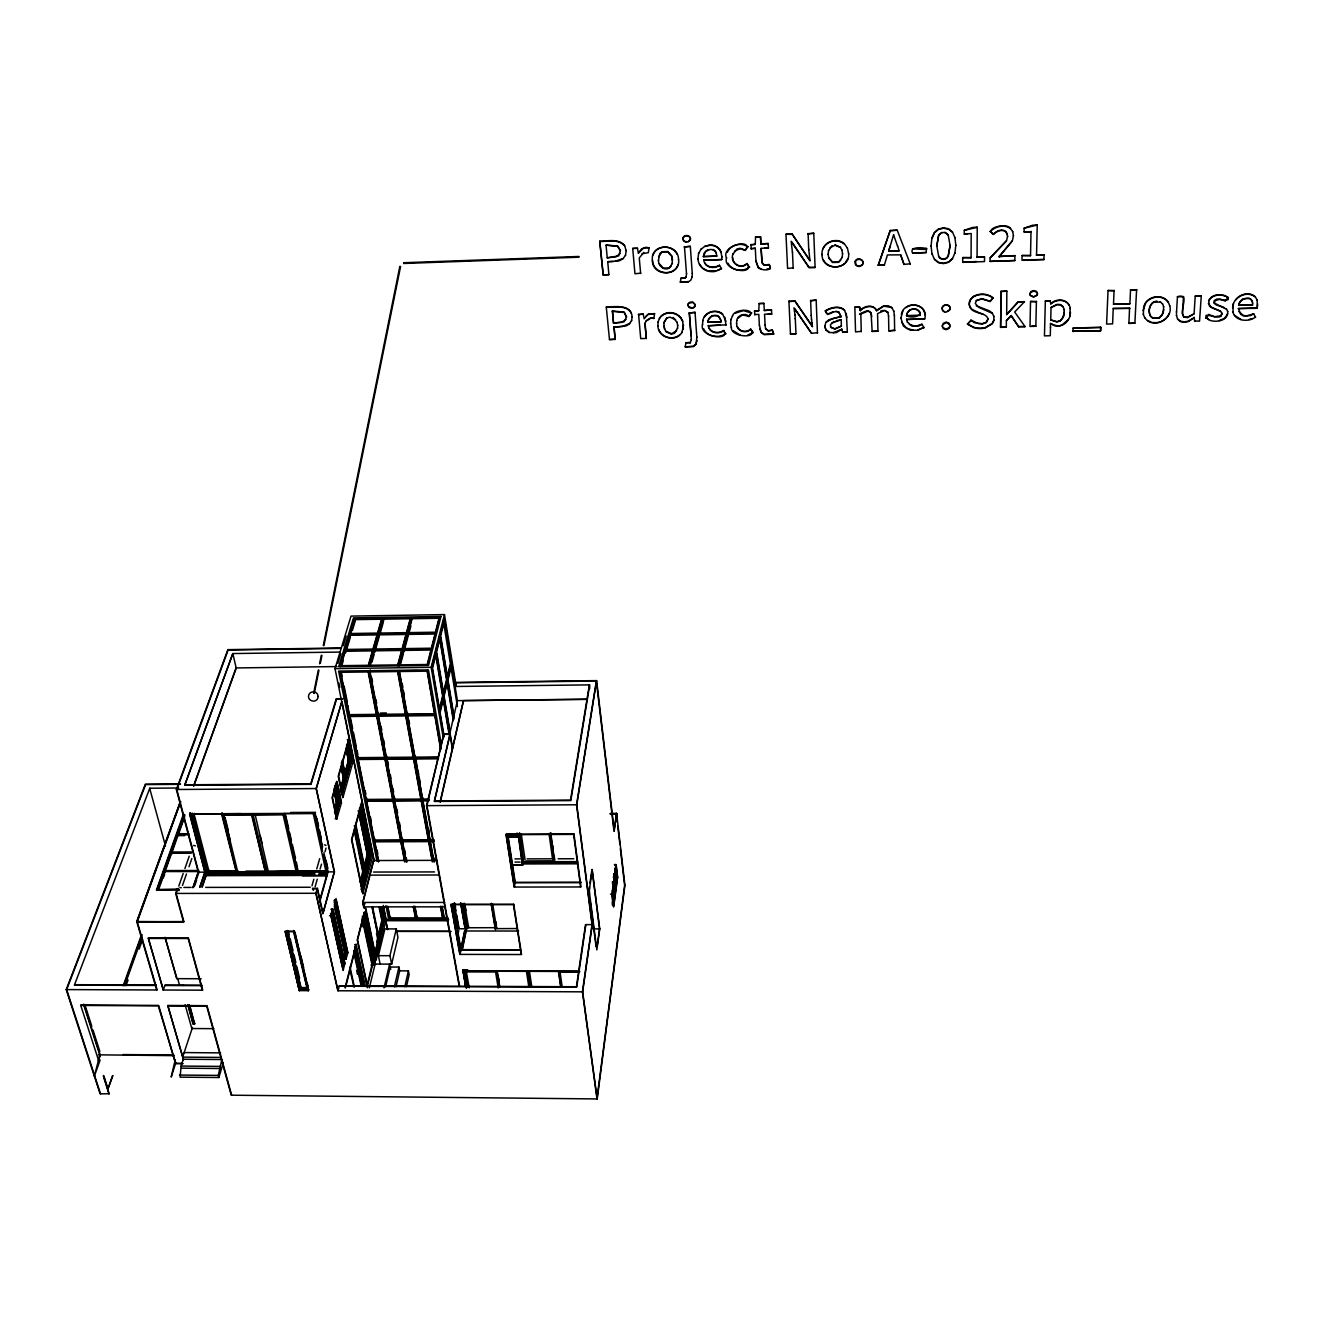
<?xml version="1.0" encoding="UTF-8"?>
<svg xmlns="http://www.w3.org/2000/svg" width="1324" height="1324" viewBox="0 0 1324 1324"><rect width="100%" height="100%" fill="white"/><g stroke="black" fill="none" stroke-linecap="round" stroke-linejoin="round"><path stroke-width="1.5" d="M884.746 310.445L887.825 312.447L884.746 310.445L877.564 313.589L877.944 331.215L872.152 331.381L871.06 312.63L867.981 310.627C861.61 312.116 852.557 318.008 867.981 310.991L871.06 312.994L871.804 316.717M884.366 265.065L878.309 265.28L884.366 265.065L887.428 254.953L900.651 254.837L903.978 264.386L910.316 263.807M984.526 256.839L977.046 257.104L984.526 256.839L984.51 261.573L962.714 262.334L962.697 257.601L971.088 257.667L962.697 257.601M971.088 257.667L971.187 233.537L964.302 234.133L964.302 230.359L972.693 227.43L977.244 227.265L964.302 230.359M993.894 316.171L993.894 320.491L992.222 323.817L985.205 327.971A19.181 16.649 -9 0 1 973.57 327.558L967.496 324.198L970.955 320.176L978.188 323.536L982.375 323.602L986.33 322.179L988.068 318.869L986.347 322.543L982.391 323.983L974.299 322.659L970.955 320.176M876.62 310.743C874.055 303.908 864.175 305.546 860.302 310.461C863.596 306.953 873.526 303.742 876.62 310.743L883.77 306.175L891.846 307.582L888.222 305.761L883.77 305.811L876.62 310.379M877.944 331.215L872.152 331.381M977.062 257.452L977.244 227.265M1006.67 314.599L1017.957 301.889L1024.495 301.673L1017.99 302.253L1006.67 314.599L1006.852 291.098L1001.076 291.297L1000.596 327.376L1006.323 327.193L1006.389 320.524L1011.238 315.592L1018.702 326.813L1025.09 326.614L1018.669 326.449M1014.912 255.631L999.057 256.525L1014.912 255.631L1014.863 260.53L990.137 261.391L990.137 257.932L1006.439 240.637M1000.596 327.376L1001.076 291.297M860.302 310.461L859.607 307.052L854.857 307.201L855.536 331.91L861.279 331.364M860.302 310.809L859.607 307.052M1249.376 298.264L1242.739 299.025L1239.761 302.021L1238.701 305.331L1252.603 304.884L1252.537 302.997M1044.04 254.754L1036.493 255.019L1044.04 254.754L1043.957 259.521L1022.012 260.282L1022.078 255.532L1030.519 255.582L1022.078 255.532M1024.114 231.965L1031.048 231.717L1024.114 231.965L1024.147 228.175L1032.637 225.229L1037.222 225.063L1024.147 228.175M854.857 307.201L859.607 307.4M1030.519 255.582L1031.015 231.352M1036.411 301.293L1035.848 326.283L1030.006 326.465L1030.535 301.475L1036.46 301.657L1030.535 301.475M1036.543 255.383L1037.222 225.063M847.343 332.159L842.627 332.307L847.343 332.159L846.317 313.341M1050.478 327.442L1050.296 335.717L1044.454 335.882L1045.348 300.995L1050.213 300.846L1050.793 303.891C1055.956 299.522 1065.158 298.545 1068.998 305.083M721.828 259.554L703.739 260.199L721.828 259.554L721.944 256.542M1064.115 309.336L1063.884 315.973L1060.193 321.053L1056.85 321.964L1050.743 319.928L1051.041 307.516L1057.148 304.338L1060.524 304.603L1063.04 306.489L1064.165 309.7M833.226 332.804L841.899 329.196L836.404 332.622L829.221 332.556L825.944 330.007L824.835 326.449L825.795 322.427L828.725 319.829L841.088 316.535L838.754 312.017L835.941 311.388M825.795 322.427L832.482 318.621L841.088 316.535M836.205 320.722L841.187 319.779L831.671 323.122M841.369 326.101L834.848 328.766L830.678 327.227L834.832 329.13L841.369 326.101L841.187 319.779M841.071 316.899L838.754 312.017M677.54 328.451L677.706 325.125M1073.052 331.596L1073.119 328.071L1100.707 327.227L1100.625 330.752L1073.019 331.232L1100.625 330.752M755.259 244.344L750.923 244.775L755.259 244.344L755.557 236.963L760.522 236.781L760.87 244.146L768.218 243.533L760.903 243.798M758.784 310.693L754.531 311.09L758.784 310.693L759.082 303.56L763.948 303.395L764.296 310.511L771.495 309.915L764.296 310.511M736.574 324.016L736.74 320.524M838.754 312.365C833.657 308.707 827.268 318.885 825.382 310.743C831.009 307.433 839.151 305.149 844.547 310.031L846.897 317.561M924.731 318.902L906.609 319.465L924.731 318.902C929.051 303.163 904.16 299.588 901.33 314.5M827.666 314.5L825.382 310.743M825.944 330.007L824.852 326.085M1100.575 330.371L1100.707 327.227M1113.236 308.492L1129.653 308.327L1113.236 308.492L1112.59 323.883L1106.599 324.066L1108.039 290.519L1114.146 290.684L1108.039 290.519M692.104 277.179L692.336 273.24M794.516 311.554L794.003 307.847L811.513 333.284L817.487 332.738M1130.531 289.774L1136.671 289.939L1130.531 289.774L1129.885 303.759L1113.501 304.288L1114.08 290.32M657.862 326.118L658.111 321.815M816.18 300.151L810.602 300.697L816.18 300.151L817.454 333.102M658.409 260.48L659.815 253.629L661.884 251.725L667.793 251.527L671.831 256.012L672.36 263.592M811.513 333.284L795.128 309.171M792.447 252.371L791.156 241.299L809.03 267.68L815.104 267.465L809.047 267.332L792.083 242.325M1136.604 289.575L1134.883 323.188L1128.876 323.37L1129.587 307.962M813.764 233.256L808.087 233.802L813.764 233.256L815.104 267.465M683.283 329.13L682.704 321.053L680.801 317.611M683.532 324.943L681.926 332.622M702.531 324.694L702.812 320.507M795.956 333.764L790.461 333.946L795.956 333.764L795.294 318.621M794.897 301.21L788.905 301.409L794.897 301.21L812.439 326.747L811.96 322.708M1176.54 312.001L1177.45 296.692C1191.021 292.637 1178.41 310.759 1183.855 316.949L1187.396 317.677L1194.082 313.788L1195.224 296.113L1201.348 296.278L1195.224 296.113M809.99 260.53L792.1 234.05L785.976 234.265L787.581 268.424L793.208 267.878M1183.474 296.493L1182.464 313.672L1183.855 316.949M808.765 249.309L809.974 260.878L792.1 234.05M1194.562 320.954L1199.544 321.169L1201.265 295.914M785.976 234.265L792.066 234.398M759.413 325.191L761.151 332.506L764.18 334.674L773.597 334.161L772.372 330.106L768.301 330.702L765.603 328.517L768.268 331.066L772.372 330.106M765.123 325.323L764.544 314.218L771.71 313.987L768.135 314.102M730.616 323.801L730.98 319.299M755.276 248.233L751.155 248.73L755.276 248.233L755.971 261.325L758.205 267.63C761.101 270.659 774.375 271.552 769.128 264.519L764.296 264.999L762.194 262.781M770.369 268.706L769.128 264.519M761.813 261.159L761.118 248.382L768.45 247.77L764.792 247.902M763.948 303.395L759.082 303.56M731.361 327.16C730.236 337.388 759.132 339.242 750.658 329.08C746.637 332.754 739.371 331.943 737.303 326.581M759.38 325.555L758.801 314.4L754.796 314.533M761.118 248.382L762.161 263.128L764.262 265.346L769.112 264.883M753.157 332.705L750.658 329.08M760.87 244.146L760.522 236.781M737.7 318.24L742.731 314.88L748.937 316.502C757.245 308.095 733.877 308.459 732.503 316.122M755.557 236.963L760.489 237.128M748.937 316.502L751.635 312.729M726.595 257.7C721.845 270.923 755.574 275.706 746.984 263.526C741.821 268.673 732.437 264.932 732.635 257.501M733 253.827C729.408 262.4 740.828 270.874 746.984 263.526M734.439 251.295L740.066 248.631L745.23 250.418C754.399 237.84 720.206 245.254 726.545 258.064M828.129 254.456L828.526 250.418M745.23 250.418L747.977 246.529M842.18 257.601L842.577 253.596M931.07 246.314L931.881 238.188L934.347 232.577L938.253 229.135L943.383 227.844L948.497 228.771L952.419 231.932L954.952 237.724M1224.386 307.714C1221.324 305.513 1212.701 306.241 1214.489 300.565L1216.938 298.976C1219.536 299.29 1234.266 302.534 1225.743 295.964C1219.983 293.597 1211.592 294.391 1208.663 300.598L1209.573 306.39L1220.546 311.405M1214.323 303.378L1214.489 300.565M702.564 324.33C698.327 336.793 730.815 341.791 723.599 330.503C719.164 333.383 712.13 333.334 709.25 328.302M725.751 333.996L723.599 330.503M720.091 325.042L708.224 325.787L725.999 324.86M954.952 253.248L955.812 245.072M678.583 259.405C680.801 276.683 652.765 277.361 652.418 260.696C649.952 242.987 678.898 242.524 678.517 259.769M721.05 321.897L707.926 322.311L721.05 321.897L720.901 320.06M697.98 258.726C698.178 266.306 704.964 272.016 712.411 271.635C715.97 272.38 727.091 265.561 717.492 270.361M697.93 259.074L698.642 253.165M704.881 263.013C707.711 268.557 715.705 267.283 719.379 265.429C713.967 269.451 704.302 267.465 703.789 259.835M686.08 277.312L686.56 273.538M900.866 318.372L902.951 310.495M716.814 256.111L703.425 256.591L716.814 256.111L716.251 252.884A5.677 5.097 6.3 0 0 712.858 249.491M625.507 255.466L626.169 250.319M183.606 1059.812L167.983 1005.909L206.693 1006.108L231.237 1095.196L597.223 1098.937L624.928 885.226L616.603 813.317L610.463 813.35M616.206 864.969L617.663 877.249L613.74 906.526L612.267 894.196L616.206 864.969L614.502 864.969M685.998 342.75L690.284 342.568L685.998 342.75L685.203 346.871L693.346 346.59L696.01 344.207L696.921 337.074M689.291 312.944L695.05 312.398L689.291 312.944L691.062 335.8M615.925 864.555L611.92 894.18L613.459 906.923L617.431 877.266L615.925 864.555L614.502 864.572M612.466 897.473L613.426 890.373L612.4 881.883M612.466 899.459L613.691 890.44L612.631 881.602M612.3 902.885L615.759 877.183L614.915 870.133M612.284 904.954L615.958 877.249L617.663 877.249M685.203 346.871L693.395 346.226L696.06 343.843L697.003 340.632M616.603 813.317L613.955 831.108L596.561 683.068M614.253 830.694L616.62 813.548M707.926 322.311L708.174 320.441M597.074 946.461L599.524 928.902L591.977 869.421L589.974 882.976M599.755 928.885L596.843 949.92L589.213 890.738L592.275 869.851L599.755 928.885L593.135 928.885M1257.138 307.946L1238.37 308.542L1257.237 308.31L1257.701 303.875M1257.237 308.31L1257.171 300.035M690.301 246.347L684.409 246.909L690.301 246.347L692.287 273.605M631.581 320.756L632.177 316.684M642.057 253.728L648.33 252.702L649.041 247.753L645.864 247.307L641.677 248.829L638.4 253.099L643.63 248.101L649.041 247.753M597.223 1098.937L582.676 991.841L592.275 924.615L576.801 804.777L596.628 680.619L455.737 682.39L455.059 686.477L589.693 684.872L570.826 800.59L434.255 801.434L449.912 734.307L443.821 734.373L426.957 805.687L459.56 986.049M687.901 305.414L688.132 303.808M692.154 276.832L690.896 280.026L688.447 281.929L680.304 282.178L688.497 281.582M685.733 277.494L681.049 278.288L685.137 278.239L686.13 276.964M1064.297 312.431L1062.527 318.472L1060.16 320.689L1056.8 321.6L1050.743 319.928M589.412 886.848L589.362 894.693M585.87 924.615L576.734 987.191L339.027 986.214M1070.437 312.15C1070.719 320.557 1062.56 328.269 1054.136 325.588C1044.917 320.276 1057.661 328.17 1060.872 325.158M1069.924 316.304L1070.173 308.244M646.211 321.02L650.862 318.124L653.874 318.422L654.586 313.639L648.264 314.086L644.143 318.786L643.216 314.086L638.499 314.599L643.216 314.086M580.591 886.732L573.64 834.401L506.248 834.683L514.374 887.047L515.235 882.314L507.771 834.021M560.151 971.022L560.019 971.882L579.631 971.948L560.035 971.783L562.071 986.165M822.038 254.671C820.814 243.02 835.792 236.218 844.298 243.649L847.36 248.101M695.282 304.818L694.339 307.383L691.773 308.31L689.142 307.582L687.95 305.05M653.874 318.422L650.912 317.777L646.261 320.656L644.953 323.503L646.311 338.447L640.717 338.613L638.565 314.235M654.586 313.639L648.214 314.45L645.814 316.337M646.311 338.447L645.02 323.139M524.139 861.759L523.99 862.603L554.574 862.52L554.723 861.676M848.634 253.38C850.356 270.708 821.459 271.784 822.055 254.324M521.242 954.323L513.414 904.673L451.186 904.706L460.04 954.389L464.889 930.673M638.4 253.099L637.456 248.267L632.707 248.432L634.957 273.737L640.717 273.191M936.796 246.115L938.617 235.672C940.404 231.733 946.23 231.336 948.216 235.324M950.086 245.288L948.232 255.83C946.478 259.802 940.619 260.199 938.683 256.161M637.456 248.267L632.707 248.432M862.702 264.221C865.052 257.518 852.689 257.948 855.42 264.486M1163.796 309.617L1161.827 315.509L1159.311 317.661L1152.724 317.892L1150.457 315.906C1147.991 311.322 1149.083 304.785 1153.618 301.905L1156.977 301.028M518.065 833.921L522.401 865.002L512.338 865.035M512.603 865.234L522.666 865.217L522.897 863.96L518.677 835.974L508.515 836.007M632.111 317.032C631.631 304.073 614.915 306.655 606.276 307.085L609.487 339.589L615.163 339.407L614.022 326.929L622.512 326.482L629.628 323.42M518.214 837.248L518.396 836.205L508.251 836.238M522.666 865.217L518.677 835.974M615.163 339.407L614.022 326.929M495.639 970.806L495.49 971.667L466.362 971.584L469.242 987.82M609.487 339.589L615.23 339.06M517.072 832.962L516.691 835.047L508.433 835.08M613.542 323.238L612.416 310.991L624.283 312.116L626.55 316.966L624.167 321.782L613.542 323.238L612.416 310.991M495.342 927.776L495.507 926.949M517.303 928.538L496.666 928.637L496.831 927.793M680.304 282.178L681.099 277.924M606.276 307.085C613.624 308.227 626.649 303.99 631.349 313.292M950.069 325.621L949.01 328.517L946.18 329.659L943.383 328.733L942.241 325.87M1143.026 310.643L1145.723 302.964A13.174 11.122 -15.7 0 1 1157.308 297.089A13.174 11.122 -15.7 0 1 1168.231 302.236M608.908 274.647L603.115 274.846L608.908 274.647L607.716 261.689L613.277 261.507M942.208 308.757C942.092 304.073 950.036 303.676 950.069 308.492M916.291 309.055C929.481 316.486 905.268 319.779 906.808 314.069M906.51 315.956L907.337 312.712M942.258 326.234L943.333 323.271L946.147 322.113L948.927 323.073L950.086 325.985M949.804 309.849C952.304 302.882 939.742 303.444 942.506 310.13A3.873 3.376 -7.4 0 0 946.147 312.199L949.788 309.485M467.587 986.761L464.856 969.631M620.36 250.865L617.646 246.347L606.061 245.139L617.712 245.999L620.426 250.517L618.689 255.846L607.236 257.832L616.14 256.773L620.178 253.414M607.716 261.689L618.705 261.01L622.925 258.908L625.573 255.118M466.544 970.707L466.362 971.584L495.507 971.568L498.205 987.936M313.672 693.097L318.323 670.06M319.58 663.821L321.318 655.264M323.288 645.516L399.848 266.323M314.301 693.246L318.952 670.225M320.325 663.407L321.947 655.43M323.917 645.665L400.576 266.505M465.568 986.496L462.953 969.631L466.247 988.018M465.833 986.794L463.036 971.137L463.301 969.847L467.372 969.863M460.123 952.949L464.658 930.706M462.076 949.474L466.23 929.1M462.407 949.341L466.147 930.987M495.375 927.677L468.646 927.76L468.812 926.916M457.574 934.446L458.352 930.656M457.541 936.432L458.733 930.689M603.115 274.846L599.722 241.431C607.385 241.051 618.689 238.287 624.663 245.569L626.103 250.666M448.075 918.674L444.103 918.674L444.55 916.655M703.474 256.244L704.12 253.265L707.645 249.673M703.425 256.591L705.543 251.411L710.094 249.475A5.677 5.097 6.3 0 1 716.201 253.232M1233.405 303.477L1232.942 312.15M1232.627 307.797C1232.859 297.056 1246.761 289.476 1255.251 296.659L1257.27 300.399M404.796 986.777L408.404 970.889L399.699 970.856L396.042 986.744M406.468 986.612L409.149 974.679L408.404 970.889M1013.439 235.655L1012.33 241.051L999.09 256.873M440.528 906.841L442.679 918.674L416.994 918.674L417.457 916.655M440.048 802.013L463.383 700.644M440.379 801.897L463.599 700.595L586.979 699.386M387.584 906.857L389.951 918.657L415.57 918.674L416.034 916.655M394.337 986.91L398.938 967.066L390.232 967.033L385.549 986.876M421.677 798.935L421.197 800.921L394.469 801.086L402.033 840.608L428.43 840.508L428.893 838.506M433.958 840.492L429.886 840.508L430.35 838.506M175.264 1059.564L171.193 1077.074L175.91 1062.477M449.548 734.688L457.392 700.661L451.6 665.012L447.992 679.99L453.933 715.721M459.18 986.066L426.543 805.654L443.838 733.926L450.226 733.86L434.586 800.97L570.512 800.143L589.346 684.822L589.776 688.447M383.993 987.87L389.62 964.071L390.712 969.35M455.142 686.527L456.019 682.82L596.33 681.049L576.536 804.81L592.027 924.632L582.411 991.841L596.958 1098.688L624.63 885.425L620.36 848.667M369.346 987.82L375.122 964.038L391.656 964.12L397.961 937.309L396.29 928.918L384.903 928.902L378.399 955.663L380.137 964.087M391.656 964.12L389.935 955.696L396.29 928.918M386.972 757.295L386.459 759.264L394.254 799.928L420.982 799.762L421.462 797.776M428.662 799.713L422.472 799.762L422.952 797.776M439.303 709.482L442.597 695.928L435.315 652.848L432.402 664.367M447.198 676.912L450.359 663.821L443.325 621.072M440.445 706.817L442.795 697.136L449.2 735.002M444.417 690.466L446.718 680.933L453.338 720.653M448.29 674.379L450.557 665.029M389.951 918.657L390.448 916.638M374.907 955.796L379.144 938.517L372.607 906.907M375.205 955.779L383.778 920.676L380.981 906.874M375.172 957.881L384.159 920.71L381.428 906.874M434.586 714.397L427.122 671.169L399.153 671.533L407.014 714.695L434.586 714.397L435.066 712.444M371.812 959.817L376.148 959.834L386.145 919.501L383.298 905.384M376.595 942.291L377.522 938.501L379.144 938.517M377.77 937.458L381.759 920.627M378.201 937.657L382.371 920.676L379.541 906.874M402.033 840.608L402.529 838.622M366.798 986.595L371.928 965.08M374.328 955.614L378.532 938.501L372.16 906.99M374.477 955.614L378.664 938.501L372.011 906.99M367.261 986.744L372.541 965.08L362.28 916.407M1029.923 294.143L1031.015 291.495L1033.73 290.568L1036.411 291.313L1037.519 293.895M378.747 714.281L378.217 716.234L386.227 758.089L413.353 757.858L413.833 755.888M438.178 757.642L414.859 757.841L415.339 755.872M422.472 799.762L415.554 757.047M443.341 738.577L431.161 667.329L444.467 614.584L351.026 616.107L335.005 668.637L373.649 859.226M436.026 650.018L437.93 642.471M345.051 987.721L356.139 944.194L365.391 986.214M367.526 987.787L357.248 939.891L364.265 912.319L375.519 964.534M385.466 757.311L384.953 759.281L357.927 759.496L366.103 800.11L392.765 799.944L393.261 797.958M431.127 649.157L427.222 664.499L399.252 664.88L403.39 649.554L431.525 649.074L434.884 635.884M435.215 633.137L431.376 648.197L403.655 648.611L404.101 651.094M345.448 987.803L356.437 944.641L354.633 944.624M367.476 986.231L357.546 939.891L364.563 912.319M366.864 799.266L366.334 801.252L374.278 840.723L400.576 840.624L392.98 801.086L393.493 799.1M427.371 665.376L430.797 651.938M438.889 620.112L435.596 633.071L407.726 633.551L403.655 648.611M394.254 799.928L394.751 797.942M445.427 906.857L363.603 906.874L362.693 902.455L373.451 860.534L437.102 860.352M373.749 860.534L362.975 902.455L363.901 906.874L364.928 902.885M98.357 1060.623L100.161 1054.847L83.975 1004.271M342.42 967.083L343.181 963.74L331.612 911.011M344.869 957.649L346.044 952.684L334.591 900.022M361.866 891.88L371.018 856.115L372.756 856.115L361.915 802.692L351.903 839.73L363.14 893.435M344.455 958.857L346.276 958.857L334.36 904.673L336.015 898.533L347.864 952.684L345.961 959.304L334.36 906.377M372.756 856.115L362.826 893.865L351.505 839.697L361.634 802.278L372.557 856.131M364.249 868.527L367.526 855.949L358.225 810.52M361.005 881.817L363.587 871.904M365.143 865.962L367.724 856.049L359.598 816.345M361.502 881.966L363.554 874.022M365.176 866.955L368.006 856.049M360.889 885.921L363.752 874.965M364.961 870.315L368.684 855.933M370.273 669.994L369.727 671.93L377.985 715.01L405.475 714.712L405.988 712.759M362.313 882.479L364.232 875.065M364.928 872.417L369.164 856.032L359.449 808.401M361.138 889.579L364.928 874.949M361.568 889.877L365.407 875.065M374.278 840.723L374.791 838.737M407.014 714.695L407.511 712.742M344.852 955.614L345.614 952.668L334.128 900.337M361.899 889.745L370.621 856.032L360.525 806.399M1007.614 236.135L1006.472 240.985L990.137 257.932M1037.189 295.153L1037.486 293.531M359.996 882.082L367.278 854.146M386.227 758.089L386.757 756.12M349.85 714.596L349.288 716.549L357.695 758.321L384.721 758.089L385.251 756.12M366.103 800.11L366.632 798.124M397.862 665.773L402.016 650.448L374.378 650.845L370.008 666.154M332.738 909.058L330.934 915.711L343.098 970.442L344.819 963.74L332.738 909.058L331.182 909.058M334.376 903.018L335.27 899.724M343.413 969.996L331.364 915.728L333.036 909.522L331.182 909.522M399.418 665.757L403.555 650.432L431.276 650.018M403.803 649.472L407.875 634.428L435.364 634.014M408.123 633.501L412.112 618.705L439.369 618.275M400.742 663.539L403.323 653.957M405.111 647.337L408.156 636.05L407.726 633.551M408.917 633.269L410.903 625.871M308.509 990.65L294.458 931.219L285.024 931.202L299.274 990.6L308.509 990.65L307.416 983.566M401.867 649.571L397.713 664.896L369.843 665.277L374.212 649.968L402.281 649.505L406.352 634.444L378.962 634.875L374.659 649.902M406.203 633.584L402.115 648.628L374.493 649.025L374.957 651.524M341.724 701.753L316.337 788.541L334.459 871.871L323.073 913.345L317.446 888.338L313.937 888.354M377.985 715.01L378.515 713.057M299.274 990.6L285.818 932.063M299.836 989.243L299.456 990.617L285.322 931.666L294.143 931.682L308.095 990.65L308.459 989.276L299.836 989.243L286.199 932.278M376.446 715.026L368.171 671.947L340.384 672.311L349.04 715.324L376.446 715.026L376.992 713.073M323.271 911.905L334.26 871.887L316.138 788.574L341.774 702.001M319.945 899.526L327.64 871.887L323.85 854.675M319.597 902.372L328.054 871.904L323.85 852.739M296.427 862.222L297.999 870.977L325.82 870.927L326.052 870.067M357.695 758.321L358.241 756.352M335.684 816.196L339.474 802.758L336.412 802.774L334.79 808.534M342.287 792.795L351.406 760.439L347.716 742.317M335.634 817.404L339.639 802.791L335.634 783.295M342.304 793.788L351.555 760.506M317.446 888.338L315.857 893.303L337.852 990.766L582.676 991.841M341.476 802.791L336.677 819.225L332.092 797.677L336.759 781.326L341.278 802.824L339.755 802.824L341.476 802.791L337.074 781.772L332.506 797.693L336.991 818.778L335.137 818.778M349.122 739.636L353.359 760.489L343.032 797.247L338.646 776.245L349.122 739.636L347.318 739.653M340.318 789.005L343.545 777.585M344.604 773.911L348.444 760.373L349.652 760.357L346.557 745.197M335.651 806.498L336.693 802.841L334.624 793.076M340.913 787.946L343.677 778.164M344.786 774.259L348.709 760.472L346.243 748.391M334.525 811.629L337.057 802.692L334.244 789.319M335.7 808.517L337.339 802.758L334.211 788.012M340.682 792.066L344.571 778.264L346.06 778.346L341.824 793.357M344.72 777.767L349.652 760.357M342.188 787.73L349.9 760.456L346.623 744.336M335.253 813.416L338.282 802.675L334.658 785.48M335.303 814.277L338.563 802.758L335.055 786.158M320.077 869.123L321.5 864.142M341.344 794.036L345.796 778.264L342.254 761.151M315.095 886.799L317.247 879.186M324.992 851.762L326.035 848.088M311.968 885.822L313.821 879.301M316.767 868.908L319.68 858.631M368.453 666.171L372.855 650.862L345.299 651.276L340.682 666.551M373.12 649.918L377.439 634.891L350.132 635.305L345.597 650.316M377.704 633.964L381.941 619.202L354.865 619.632L350.413 634.378M374.493 649.025L378.796 633.997L406.6 633.517L410.606 618.738L383.447 619.169L379.227 633.931M383.298 618.308L379.061 633.071L406.451 632.64L410.457 617.861L383.298 618.308L383.745 620.774M371.961 662.033L374.146 654.387M376.033 647.767L379.26 636.48L378.796 633.997M380.054 633.699L383.215 622.628M345.415 649.455L349.966 634.444L377.274 634.031L372.954 649.058L345.415 649.455L345.912 651.938M349.04 715.324L348.03 705.56M241.2 813.598L221.522 813.714L236.5 873.145L298.016 873.013L284.859 813.615L313.176 813.565L313.424 812.721M254.986 813.896L268.458 871.904L296.46 870.993M315.493 812.191L314.798 813.466L322.179 847.029M893.634 234.58L888.735 251.063L899.128 250.699L888.735 251.063M1238.701 305.331C1239.429 299.754 1246.976 295.881 1251.379 299.903M218.857 1077.521L218.261 1075.402L221.836 1059.548L183.275 1059.233L181.09 1066.068L180.114 1077.157L218.857 1077.521L223.359 1062.56M345.134 650.398L340.516 665.674L368.287 665.293L372.689 650.001L345.134 650.398L345.63 652.881M354.7 618.771L350.248 633.517L377.539 633.087L381.775 618.341L354.7 618.771L355.18 621.237L352.399 630.456M341.592 666.253L343.313 660.527M346.474 650.067L350.446 636.927M337.885 663.341L340.847 653.576M343.23 645.781L346.209 636.017M283.253 813.73L282.988 814.591L254.705 814.74L283.022 814.492L296.195 871.854M267.465 872.218L267.2 873.079L252.834 813.532M268.458 871.904L268.722 871.06L294.474 870.993M888.735 250.716L890.208 246.082M187.677 1004.668L193.122 1023.982L194.595 1023.998L189.911 1005.942M193.122 1023.982L188.984 1007.862M192.46 1027.474L182.662 1057.115L221.257 1057.429M708.141 320.805L708.605 319.101M236.5 873.145L236.764 872.284M251.841 813.912L265.412 871.804L237.741 871.986L238.006 871.126M238.303 872.284L238.585 871.424M183.705 985.337L182.215 985.337M690.234 342.933L691.376 339.225M202.307 990.186L188.157 938.286M176.986 978.651L165.219 937.624M201.927 887.014L206.13 874.585L314.781 874.37M202.258 886.964L206.428 874.585L190.226 812.886M314.913 873.195L207.355 873.426L208.067 871.291L198.749 835.692M209.225 870.331L208.927 871.192L236.483 871.126L221.803 812.853M222.399 813.217L222.118 814.078L194.032 814.227L194.33 813.383M163.216 990.004L148.156 937.988L188.405 938.054L202.754 990.186L163.216 990.004L165.07 985.056L201.86 985.205M223.673 814.061L237.741 871.986M199.709 887.312L204.839 872.168L189.531 813.946L315.178 813.25L322.593 847.062M199.941 887.13L205.021 872.152L189.845 813.946M192.99 887.676L198.501 871.573L165.037 871.54L158.665 889.496L178.492 889.48M193.552 887.312L199.13 871.937M194.645 885.872L196.614 880.096M183.473 921.769L136.72 921.521L156.712 989.988M180.445 801.732L136.852 921.984L183.556 921.554M192.956 887.56L198.468 871.457M182.497 885.408L186.469 873.972M188.984 866.757L191.831 858.581M663.854 322.874L666.882 317.992L669.961 317.148L675.604 319.729M878.309 264.916L890.241 230.459L897.209 230.194L910.333 264.155M878.309 265.28L890.241 230.459M112.573 1075.634L107.84 1089.189L112.871 1075.634M177.697 888.983L176.142 893.452L183.937 921.785L136.786 921.752M178.79 886.087L183.175 873.526M184.913 868.544L189.233 856.198M103.421 1075.436L109.081 1093.955L103.404 1076.313M183.54 922.017L175.678 893.435L177.399 888.536M677.59 328.087L674.479 333.284L671.367 334.128L665.79 331.579L663.804 325.572M124.191 984.874L142.181 934.711M159.939 884.399L163.382 874.783M165.45 869.024L174.437 844.017M178.575 832.482L184.797 815.187M171.739 853.053L191.235 852.987L171.706 852.937L165.45 870.58L198.865 870.497M188.554 834.765L178.26 834.699L172.12 852.011L191.599 851.944M178.657 833.789L184.681 816.776M99.863 1054.847L94.302 1076.379L100.144 1060.027M124.688 985.602L141.982 937.359M163.382 877.812L164.656 874.237M126.012 985.751L128.08 979.959M139.136 949.076L142.595 939.428M193.668 785.595L236.02 667.941L337.024 666.568M179.005 889.745L156.513 889.778L183.374 814.343M193.751 786.208L236.235 668.124L232.809 653.559L340.086 652.07M156.712 890.473L183.672 815.501M157.672 889.48L184.615 814.492M123.182 985.768L141.188 935.605M136.72 921.521L180.378 801.5M137.249 921.769L180.726 801.765M205.021 872.152L198.286 872.168L176.357 789.501L227.844 649.637L341.476 647.966M658.061 322.179L659.435 318.29A12.412 10.906 8.4 0 1 680.668 317.628M736.69 320.888C737.319 315.129 744.634 312.563 748.97 316.138M149.794 788.194L74.376 985.139L154.594 985.47M109.164 1093.74L100.111 1093.872L66.2 989.591L145.342 784.189L180.296 783.94M702.763 320.871C704.136 312.001 715.903 308.227 722.523 313.937L725.9 321.269M976.301 300.565L981.878 298.976L989.988 301.309L981.845 298.612L976.301 300.565L975.325 303.461L978.601 307.267L992.239 313.308M1227.646 313.722L1224.733 318.24L1219.305 320.524M658.591 256.823L661.834 252.09L667.743 251.874L671.781 256.36L672.575 259.967M672.427 263.228L669.083 268.242C663.655 270.923 658.16 265.644 658.458 260.116M730.947 319.663L732.536 315.757M931.897 238.535L934.363 232.925L938.253 229.482L943.4 228.208L948.514 229.118L952.436 232.279M954.918 252.901L952.452 258.875L948.563 262.317L943.499 263.608L938.402 262.682L934.496 259.504L931.98 253.712M828.51 250.766L832.051 245.619M842.18 257.237L838.605 262.317L832.614 262.516L828.774 258.064L828.145 254.109M993.861 320.127L992.189 323.453L985.188 327.607A19.181 16.649 -9 0 1 973.537 327.193L967.463 323.834M732.95 254.175L736.905 249.044L740.099 248.283L745.263 250.07M1169.158 313.358C1166.758 319.812 1159.46 323.768 1152.757 322.411M708.572 319.465L712.08 315.642L717.178 315.493M1220.811 316.122L1222.019 313.374L1220.811 316.122C1217.997 319.895 1198.617 309.866 1208.795 319.829C1215.614 323.106 1228.953 320.871 1227.629 311.123M652.997 255.052C656.572 244.675 672.344 244.708 676.994 254.191M698.592 253.529L701.174 248.895M907.337 313.076L909.936 309.783L915.033 308.757M677.938 264.966C673.337 277.626 652.749 273.621 652.467 260.332M1208.729 300.962C1212.238 293.911 1222.449 293.68 1228.358 297.735M727.306 252.404C730.484 244.543 741.225 241.978 747.928 246.876M822.916 248.978C826.226 240.703 837.596 238.436 844.282 244.013M845.837 261.821L847.708 259.007M631.647 320.391L629.562 323.768L626.269 325.836L613.955 327.293M942.539 324.827L946.164 322.477L949.771 324.546M949.804 326.978L946.164 329.279L942.539 327.26M683.167 237.79C684.591 234.762 690.102 235.324 690.466 238.8M690.317 239.743L688.463 241.448M688.083 304.156L689.953 302.17L692.8 302.071L695.232 305.165M695.083 306.043L693.263 307.681M1030.237 292.869L1033.763 290.932L1037.255 292.621M1068.418 319.465L1062.229 324.86M709.201 318.306C711.7 314.384 718.8 314.483 720.471 319.117M1037.155 294.789L1033.614 297.089L1030.138 295.02M999.057 256.525L1012.297 240.703M704.153 317.263C707.893 311.123 716.996 309.717 722.49 314.301M681.992 332.258C676.15 342.949 657.714 337.918 657.929 325.754M908.049 311.901C911.342 306.854 920.776 308.873 919.932 315.542M1205.75 318.141L1208.829 314.715M989.988 301.309L993.166 297.883C987.754 293.465 979.727 292.902 973.686 296.344M990.021 301.673L993.166 297.883M1225.18 300.68L1228.275 297.354M626.053 319.481L621.601 322.377L613.608 322.874M967.496 324.198L970.972 320.54M1024.495 301.673L1014.681 312.001L1025.09 326.614M666.932 317.644L663.903 322.526L664.334 328.849M1011.238 315.592L1006.389 320.524M676.63 330.834L671.417 333.764L665.84 331.215M1235.54 300.118C1240.058 294.309 1249.459 291.925 1255.351 297.023M178.459 888.371L177.515 890.191L179.054 890.589M671.235 266.041L669.15 267.895L663.274 268.093L659.253 263.691M952.436 258.511L948.547 261.97L943.482 263.244L938.385 262.317L934.496 259.14M829.834 247.886L835.014 245.221L840.409 247.505M840.839 260.083L838.622 261.953L832.631 262.169L828.774 257.717M1176.473 315.443L1177.648 319.25L1180.445 321.6L1184.599 322.212L1188.307 321.55L1194.281 317.611L1188.224 321.169L1184.517 321.848L1180.363 321.236L1177.566 318.885M1007.266 233.934L1006.041 231.981C1002.086 228.291 995.996 231.932 993.48 234.166C996.476 230.724 1002.036 228.407 1006.008 231.634L1007.647 236.5M993.513 234.53C983.484 228.225 1006.223 222.283 1010.394 228.241L1012.728 231.783M990.137 231.65C995.267 226.454 1004.138 223.971 1010.427 228.589M701.124 249.243L705.047 246.098L709.747 245.006A10.476 9.4 6.3 0 1 720.885 251.692L721.894 256.906M753.191 332.341L747.663 335.137M844.911 263.228C838.638 269.103 827.301 267.746 823.346 259.852M947.703 311.504L948.96 310.677M1214.571 300.929L1220.066 299.108L1225.263 301.045M861.907 265.065L859.127 266.174L856.297 265.247M750.625 329.444C745.627 334.31 736.376 330.901 736.607 323.652M749.583 266.885C743.112 272.314 731.957 271.006 727.968 263.211M833.822 321.517L830.479 324.661L830.678 327.227M688.778 303.179L692.75 302.435L694.852 303.941M643.845 252.388L639.244 258.014L640.667 273.538M1036.328 295.798L1033.581 296.742L1030.949 295.997M679.361 335.22C672.642 340.285 661.719 337.537 658.756 329.51M827.682 314.136L832.962 311.785M725.8 333.631C718.7 338.431 707.066 337.09 703.524 328.551M905.914 307.698C912.534 302.335 924.632 305.48 924.897 314.897M825.365 311.107C830.992 307.797 839.135 305.513 844.53 310.395M918.012 329.841L923.986 327.409L918.012 330.206L910.2 330.189L903.382 325.969L900.866 318.008M735.317 313.192L743.376 310.561L751.602 313.093M622.992 258.561L615.114 261.225M1255.5 317.015C1249.194 322.245 1235.143 321.649 1232.859 311.785M723.549 330.868C718.27 334.691 708.82 332.837 708.274 325.423M924.003 327.789L921.934 324.248L915.529 326.267L909.274 324.413M941.976 232.329L938.6 235.308L936.78 245.768L938.699 256.508C940.636 260.547 946.495 260.166 948.249 256.177L950.102 245.635L948.199 234.96L944.806 232.23M1255.582 317.396L1253.679 313.788L1246.877 315.857L1243.302 315.46L1238.916 311.537M193.519 845.457L195.389 845.804M1183.788 316.585L1187.33 317.313L1194.082 313.788M1220.728 315.757L1214.274 316.784L1208.746 314.351M1249.078 319.514L1252.355 318.521M773.613 333.797L764.213 334.31L761.184 332.142L759.761 328.799M179.899 887.543L181.305 887.692M880.708 311.041L883.406 310.395M705.013 246.446L709.697 245.354A10.476 9.4 6.3 0 1 720.835 252.057M766.778 269.086L770.403 268.358M715.804 270.675L708.886 270.808M324.43 844.861L326.002 845.308M599.722 241.431C607.882 241.729 618.573 238.552 624.597 245.916M890.241 230.806L897.209 230.194M967.745 233.653L964.302 234.133M403.638 262.731L578.952 256.459M403.688 263.476L579.002 257.204M912.567 248.747C947.868 251.742 906.493 242.259 912.617 253.033L926.287 252.553L926.254 248.267M976.566 261.507L962.714 262.334M1023.982 259.852L1043.957 259.521M1001.11 291.661L1006.852 291.098M612.35 311.355L624.216 312.481L626.484 317.33M1183.557 296.857L1177.45 296.692M906.51 315.592L919.915 315.178M1238.619 304.967L1252.603 304.884M1000.58 327.011L1006.323 327.193M1031.926 326.035L1035.848 326.283M888.834 330.868L894.643 330.321L888.834 330.868L888.553 315.824M1100.774 327.591L1073.119 328.071M341.244 648.396L228.125 650.051L176.804 789.534L198.716 872.384M335.005 668.637L431.161 667.329M397.796 670.871L369.909 671.251L378.168 714.331L405.657 714.033L398.143 672.84M417.308 670.623L399.335 670.854L407.18 714.017L434.768 713.719L427.304 670.474M369.727 671.93L397.597 671.549L405.475 714.712M342.635 698.642L336.246 698.724L310.726 783.907L184.963 784.801L232.809 653.559L184.632 785.264L311.041 784.354L336.544 699.155L342.635 699.089M457.392 700.661L587.277 699.204M380.485 713.04L386.36 712.974M382.322 715.506L378.399 715.539L386.409 757.394L413.518 757.163L405.872 715.241M349.288 716.549L376.695 716.251L384.721 758.089M378.217 716.234L405.707 715.936L413.353 757.858M384.903 757.411L357.894 757.642L349.486 715.854L376.877 715.556L384.523 755.408M438.327 756.947L415.024 757.146L407.411 715.225M379.343 758.635L385.135 758.586L392.947 799.249L366.285 799.415L358.125 758.817M413.733 758.338L386.641 758.569L394.42 799.233L421.164 799.067L414.081 760.274M438.542 758.139L415.24 758.321L422.637 799.067L428.827 799.017M386.459 759.264L413.568 759.033L420.982 799.762M415.074 759.016L438.376 758.817M353.359 760.489L348.411 760.472L345.928 748.391M180.412 784.338L145.607 784.586L66.663 989.591L100.475 1093.641M178.707 787.995L149.645 788.227L165.5 845.986M176.357 789.501L316.337 788.541M429.042 800.176L422.853 800.209L430.052 839.797L434.123 839.797M366.334 801.252L392.98 801.086M428.877 800.871L422.687 800.904L429.886 840.508M426.543 805.654L576.801 804.777M290.618 812.473L314.483 812.34M251.593 814.657L223.425 814.806L251.56 814.757L265.379 871.92M610.198 813.764L616.653 813.764M610.232 813.979L616.339 813.946M188.918 833.739L178.624 833.673L178.872 834.583M506.927 834.037L516.89 834.004M184.665 835.593L178.508 835.61L178.26 834.699M508.052 837.298L518.445 837.215M400.742 839.929L374.46 840.028L366.516 800.557L393.162 800.391L400.361 837.943M434.156 841.601L430.085 841.617L433.776 861.891M367.526 855.949L370.621 856.032M514.986 858.912L520.15 858.895M527.051 858.879L551.264 858.813M558.182 858.779L573.788 858.746M552.902 861.262L525.363 861.345L552.886 861.378M528.21 861.742L577.727 861.61M514.953 862.089L520.133 862.073M577.529 862.669L523.94 862.801L519.505 832.746M522.599 863.96L577.297 863.811M236.516 871.01L208.96 871.076L194.082 814.111M298.032 870.878L325.853 870.811M245.9 871.109L265.644 871.06M327.64 871.887L334.459 871.871M373.534 872.053L434.553 871.92M319.051 873.178L327.326 873.161L323.387 855.238M318.885 874.353L327.078 874.336M205.766 875.661L326.78 875.412M370.108 875.131L437.913 874.982M302.435 875.826L326.962 875.776M613.211 877.183L614.336 877.183L613.922 873.658M515.235 882.314L581.269 882.214M581.269 882.661L514.92 882.76L507.704 836.073M183.87 887.428L191.136 887.428M205.716 887.394L310.279 887.262M312.332 888.818L317.131 888.818L322.742 913.808M178.889 889.281L156.513 889.778M612.284 890.373L613.691 890.44M175.678 893.435L316.055 893.286L338.05 990.782L339.341 985.768L576.42 986.728L585.506 924.615L592.275 924.615M610.48 894.18L612.267 894.196M362.693 902.455L444.632 902.422M451.567 906.841L455.655 906.841M363.951 908.148L365.722 908.148L376.446 959.42L374.709 959.404M329.494 915.728L331.364 915.728M448.224 917.979L444.268 917.962L442.117 906.146M386.145 919.501L447.462 919.518M448.737 919.733L385.913 919.717L383.447 907.569M384.159 920.71L447.396 920.743M465.849 930.987L518.627 931.037M395.992 931.219L449.299 931.269M396.174 931.417L451.186 931.467M188.091 938.501L148.454 938.451L163.382 990.021M461.017 949.639L520.001 949.771M520.001 950.202L460.702 950.086L457.508 932.046M346.044 952.684L347.864 952.684M378.399 955.663L389.935 955.696M343.181 963.74L345.018 963.74L333.036 909.522M370.902 965.08L372.541 965.08M464.691 970.492L468.696 970.509M462.738 970.707L579.68 971.088M463.036 971.137L579.432 971.518M201.132 978.75L176.688 978.651L164.954 937.293M74.69 984.692L156.364 985.023M164.755 985.503L202.224 985.652M299.572 989.458L308.823 989.508M66.2 989.591L157.159 989.988L137.183 921.521M80.896 1005.446L158.334 1005.859L175.562 1063.586L182.877 1063.652M193.337 1023.32L194.81 1023.336M213.892 1028.665L191.831 1028.533L185.095 1004.751M184.119 1052.58L220.612 1052.878M122.966 1054.566L173.792 1054.98M98.406 1054.831L174.106 1055.658M182.712 1063.42L175.629 1063.371L158.648 1005.413L80.615 1004.999L98.655 1060.64M181.09 1066.068L219.767 1066.399M181.702 1068.17L220.347 1068.518M179.501 1075.055L218.261 1075.402M1063.089 306.854L1060.557 304.967L1057.197 304.702L1051.041 307.516M913.13 330.123L906.427 328.286L901.578 322.278M691.823 307.946L688.331 306.274M686.99 241.729L685.501 241.547A3.343 3.012 8.1 0 1 683.035 238.734M835.03 244.874L840.409 247.158L841.948 250.286M1160.321 302.038L1153.684 302.269C1149.149 305.165 1148.057 311.686 1150.523 316.27L1152.79 318.273L1159.377 318.041L1163.316 313.043L1163.614 306.523M980.356 313.209L983.037 314.152M979.032 312.745L971.932 309.369L969.78 306.44A9.781 8.507 -9.2 0 1 973.686 296.344M1241.002 319.498L1234.382 315.178M740.116 335.137L733.198 330.686M1147.527 320.474L1151.301 322.228M707.099 270.576L702.63 268.193L699.436 264.204M1205.668 317.777L1208.729 319.448M313.391 890.34L312.861 888.007M760.952 268.954L758.238 267.266L756.004 260.96M993.182 298.248C987.77 293.829 979.76 293.266 973.703 296.708A9.781 8.507 -9.1 0 0 969.797 306.804C973.09 314.831 986.38 311.554 988.085 319.233M1226.537 309.286L1214.24 303.014M825.961 329.643L829.238 332.192M718.27 316.006L720.852 320.425M673.221 317.429L677.061 322.493M990.104 231.303L993.48 234.166M1250.435 298.794L1252.024 300.862M1160.238 301.673L1162.571 304.057M1144.78 317.677C1152.84 329.941 1173.991 319.349 1169.655 305.43M907.42 322.03L912.054 326.25L918.873 326.035L921.934 324.248M746.951 263.873L749.549 267.249M794.93 300.862L812.456 326.383M719.412 265.081L721.613 268.673M1011.271 315.956L1018.702 326.813M1222.102 313.738L1220.447 311.041L1211.791 307.731L1208.316 303.56M891.846 307.582L893.799 311.305M680.735 317.975L682.654 321.418M1226.438 308.922L1227.712 311.504M993.91 316.535L992.206 312.944L989.16 310.726L976.218 305.761M1143.274 314.152L1144.846 318.041M1168.165 301.872L1169.721 305.794M1162.505 303.692L1163.697 306.887M1251.925 300.498L1252.438 302.021M893.634 234.927L897.556 246.165M897.556 245.817L899.128 250.699M1070.222 308.608C1069.362 298.976 1056.056 297.602 1050.793 303.891M772.339 330.47L773.597 334.161M83.544 1004.419L100.293 1056.635M103.884 1075.982L108.138 1089.189M85.017 1005.081L91.803 1026.282M93.028 1030.138L99.813 1051.339M724.857 317.197L725.966 325.224M183.374 1059.581L167.701 1005.462L207.007 1005.661L231.584 1094.981M177.797 978.982L179.485 984.924M158.632 889.38L158.897 890.307M189.15 1004.668L194.595 1023.998M906.609 319.101L907.436 322.394M165.037 871.54L165.301 872.45M171.706 852.937L171.971 853.864M841.899 329.196L842.627 332.307M189.911 812.886L205.601 872.599M193.056 813.946L197.723 831.737M192.99 814.144L208 871.506M192.162 813.019L207.703 872.351L327.624 872.086L324.115 856.165M191.781 814.078L207.355 873.426M1253.679 313.788L1250.468 315.608L1243.385 315.824L1240.671 314.334L1238.37 308.542M225.146 817.951L228.142 829.834M224.368 816.809L230.343 840.591M260.199 835.576L262.086 843.454M288.318 930.954L289.261 934.893M290.204 938.832L293.018 950.649M293.961 954.587L295.848 962.465M296.775 966.388L299.605 978.204M287.424 930.458L301.078 987.555L307.234 987.588L293.713 930.458M287.209 931.252L300.846 988.349L307.019 988.383L293.481 931.252M300.862 955.829L303.676 967.712M294.987 932.278L307.995 987.307M285.537 814.856L288.715 828.675M289.625 832.614L291.445 840.508M292.339 844.464L295.517 858.283M284.279 813.366L298.016 873.013M847.36 247.753L848.634 253.728M313.209 813.466L325.82 870.927M331.579 913.345L342.75 963.74M330.503 913.345L341.691 963.74M336.13 900.022L347.666 952.684M350.016 966.901L354.385 986.843M316.8 818.199L318.571 826.226M319.448 830.231L321.202 838.241M326.052 860.302L327.806 868.312M349.817 969.102L353.905 986.976M316.486 818.199L318.257 826.226M319.134 830.231L320.888 838.241M325.737 860.302L327.491 868.312M314.93 814.343L322.377 848.188M314.169 813.416L322.51 851.249M356.619 970.36L357.48 974.332M355.511 948.183L363.703 986.115L355.064 946.61M354.617 946.379L363.206 986.181M353.971 950.351L361.733 986.165M353.789 952.519L361.237 986.231M334.078 791.702L336.412 802.774M1029.873 293.779L1030.171 295.384M364.265 912.319L375.122 964.038M363.62 916.291L373.418 965.08L363.157 916.407M365.937 931.997L366.781 935.969M362.114 918.624L372.061 965.08M361.932 922.663L362.793 926.701M342.717 797.693L338.232 776.212L348.824 739.206L353.16 760.522M365.325 908.132L376.148 959.834M365.192 914.073L374.709 959.834M355.61 823.445L365.887 873.211M342.304 760.158L346.06 778.346M355.577 825.597L365.391 873.128L364.216 873.128L354.385 825.597M341.36 762.69L344.703 778.86L343.495 778.876L340.98 766.745M376.512 933.619L377.323 937.574M354.7 830.529L357.977 846.367M358.804 850.339L363.306 872.119M341.145 766.364L343.512 777.784M354.187 830.446L362.859 872.251M382.851 906.874L387.435 929.448M347.716 741.159L351.654 760.539M360.542 804.678L371.101 856.131M359.4 810.503L368.899 857.588M378.945 906.874L381.908 920.627M346.292 748.937L348.692 761.366M359.483 814.359L368.204 856.148M378.565 862.04L374.493 841.832L400.791 841.733L404.681 861.974M398.938 967.066L399.699 970.856M376.926 861.096L338.596 671.086L428.463 669.894L441.405 745.048M385.896 905.566L388.743 919.717M338.894 683.035L339.772 687.388M342.022 701.753L374.311 861.03M383.066 906.973L387.667 929.63M341.36 672.344L342.155 676.25M344.108 686.014L347.252 701.654M350.645 718.568L352.647 728.514M353.442 732.486L356.239 746.422M357.05 750.394L357.844 754.366M365.076 790.395L365.854 794.268M370.439 817.024L371.233 820.979M377.042 849.942L377.853 853.98M340.582 671.632L349.238 714.646L376.645 714.348L368.37 671.268M374.675 841.137L378.747 861.345M387.75 906.162L390.133 917.946L415.736 917.962L413.469 906.146M677.11 322.129L677.64 325.489M887.825 312.083L888.553 316.188M371.779 677.822L372.524 681.744M375.9 699.353L376.645 703.276M381.031 726.231L381.792 730.219M383.695 740.182L384.457 744.154M387.717 761.168L388.462 765.04M390.315 774.722L391.043 778.595M392.897 788.277L393.642 792.133M396.852 808.981L397.614 812.919M399.5 822.816L400.262 826.755M404.681 849.842L405.458 853.897M406.22 857.935L406.998 861.99M402.43 841.038L406.303 861.262M414.892 906.146L417.159 917.962L442.828 917.962L440.677 906.146M406.137 861.974L402.248 841.733L428.628 841.634L432.319 861.891M414.726 906.857L416.994 918.674M400.957 841.038L404.465 859.243M384.953 759.281L392.765 799.944M413.303 906.857L415.57 918.674M730.649 323.437L731.311 327.524M374.212 649.968L374.692 652.467M377.274 634.031L377.737 636.513M428.794 840.922L432.104 859.16M421.197 800.921L428.43 840.508M402.165 683.316L402.877 687.239M403.588 691.161L404.3 695.083M408.818 719.942L409.546 723.93M418.02 770.618L418.732 774.507M419.427 778.38L420.138 782.252M428.562 828.609L429.274 832.564M433.858 857.853L434.603 861.907M430.25 840.922L433.941 861.179M414.859 757.841L407.229 715.92L434.802 715.622L440.677 749.616M441.951 906.841L444.103 918.674M403.39 649.554L403.853 652.053M1012.694 231.435L1013.472 236.003M454.529 902.803L455.936 910.796M456.648 914.785L459.13 928.769M454.182 903.018L458.749 928.769L465.27 928.769L460.769 903.018M452.891 903.961L461.05 949.871M464.641 970.707L467.538 986.976M452.51 903.978L456.78 928.041M463.301 969.847L466.544 988.018M464.426 903.266L468.646 927.76M464.145 908.181L464.79 912.319M465.518 916.026L466.147 920.163M466.876 923.871L467.355 928.852L462.904 903.349M462.688 904.391L466.793 927.942M461.331 903.514L465.8 929.034M460.504 902.786L465.055 928.769M434.967 714.927L440.842 748.921M465.287 906.592L465.982 910.664M444.219 736.624L440.114 712.626L443.854 697.119L452.642 748.192M443.871 736.955L432.071 667.908L444.417 618.887L455.423 685.931M1134.883 323.188L1128.876 323.37M841.948 249.938L842.561 253.943M450.127 732.023L444.086 696.159L447.76 680.933L454.049 718.667M449.912 734.307L452.328 748.623M436.208 655.81L442.828 694.968L446.502 679.725L439.353 636.811M443.706 700.164L449.415 734.026M1129.885 303.759L1113.501 304.288M498.651 978.072L499.33 982.143M497.162 970.707L499.843 987.075M496.798 970.591L499.512 986.893M440.23 639.773L446.734 678.782M446.933 679.99L453.553 719.71M495.838 921.669L496.5 925.757M492.693 904.093L496.666 928.637M444.467 614.584L456.135 685.799M491.353 903.249L495.524 928.869M491.171 904.176L495.358 929.713M450.888 667.015L457.409 706.586M527.995 971.866L530.212 986.148M526.356 970.79L528.872 987.191M529.368 970.806L531.867 987.207M521.209 833.673L525.049 859.475M521.342 840.823L521.937 844.795M1252.339 301.64L1252.636 303.362M558.662 970.906L560.846 986.281M558.364 970.79L560.714 987.141M893.799 310.958L894.379 315.377M552.77 845.837L553.316 849.793M554.144 855.734L554.706 859.69M550.718 832.713L554.557 860.534M550.403 832.614L554.574 862.52M549.013 833.557L552.604 859.392M589.875 898.665L596.015 946.379M588.501 890.175L589.246 895.967M589.743 899.84L590.504 905.633M794.549 311.19L794.996 315.278M765.14 324.959L765.57 328.882M811.513 318.985L811.943 323.073M613.674 873.724L614.088 877.1M931.07 245.966L931.997 254.059M614.932 868.196L616.008 877.266M616.322 813.73L617.282 822.121M617.762 826.193L619.897 844.58M596.628 680.619L614.27 830.909M1050.213 300.846L1045.348 300.995M954.935 237.377L955.829 245.437M599.805 241.084L603.198 274.482M606.061 245.139L607.236 257.832M1194.198 317.23L1194.645 321.318M1014.863 260.53L990.137 261.391M1143.34 314.516L1143.754 306.225L1145.657 302.584A13.174 11.122 -15.7 0 1 1168.033 301.872M684.458 246.562L686.511 273.886M689.341 312.596L691.343 339.589M695.05 312.398L696.871 337.438M795.012 314.913L795.277 318.985M811.248 315.294L811.496 319.349M750.973 244.427L751.155 248.73M754.564 310.726L754.763 314.897M768.218 243.533L768.417 248.118M771.495 309.915L771.677 314.351M788.922 301.061L790.461 333.946M792.464 252.023L793.175 268.226M808.103 233.454L808.732 249.673M810.619 300.333L811.215 315.658M926.287 252.553L912.617 253.033M860.815 314.136L861.279 331.728M894.379 315.013L894.643 330.686M903.978 264.386L900.651 254.837M1050.445 323.271L1050.511 327.822M1176.473 311.637L1176.54 315.807M944.575 311.603A3.873 3.376 -7.4 0 1 942.489 309.766M659.385 318.654A12.412 10.906 8.4 0 1 680.619 317.975M317.975 696.457L317.925 697.864C316.221 703.723 306.854 700.975 308.724 695.083C310.114 690.118 318.323 691.194 317.975 696.457M683.217 237.443L682.985 239.081A3.343 3.012 8.1 0 0 685.451 241.895L688.414 241.796L690.267 240.091C692.038 235.788 684.938 233.669 683.217 237.443M855.337 261.159L856.297 265.611L859.127 266.538L861.891 265.412C866.095 260.878 857.72 255.697 855.337 261.159M443.656 695.911L439.916 711.418L432.534 668.19L436.39 652.831L443.656 695.911M447.562 679.725L443.888 694.951L436.622 651.888L440.429 636.794L447.562 679.725M451.401 663.804L447.793 678.782L440.66 635.868L444.384 621.055L451.401 663.804M439.22 617.398L435.447 632.193L407.974 632.624L411.963 617.845L439.22 617.398M440.975 616.454L428.529 665.442L338.679 666.667L353.475 617.878L440.975 616.454M421.363 800.226L394.635 800.391L402.215 839.913L428.579 839.813L421.363 800.226M573.954 833.938L505.933 834.236L514.126 887.063L580.922 886.964L573.954 833.938M513.712 904.242L450.888 904.259L459.825 954.389L521.573 954.538L513.712 904.242"/></g></svg>
